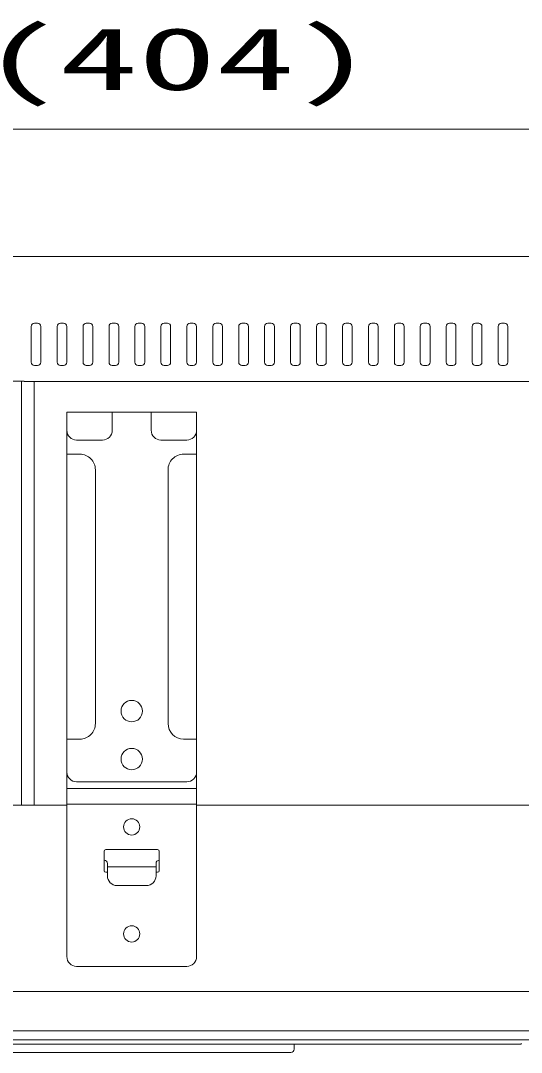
# Model space of a CAD drawing. Units: millimetres on the paper. Extents: x -305 to 305, y -152 to 152.
# Drawn here: x -221.05 to -205.61, y 69.8 to 101.62 of the extents above; entities that cross this region are included whole.
import ezdxf
from ezdxf.enums import TextEntityAlignment as Align

# ---------------------------------------------------------------- set-up
doc = ezdxf.new("R2010")
doc.units = ezdxf.units.MM
doc.layers.add('0-3_S3', color=7, linetype='Continuous', lineweight=9)
doc.styles.add('ＭＳ ゴシック', font='')
doc.styles.get('ＭＳ ゴシック').set_extended_font_data('MS Gothic')

msp = doc.modelspace()

# ---------------------------------------------------------------- linework, layer by layer
at = {"layer": '0-3_S3'}
for p, q in [((-237.892, 98.271), (-197.352, 98.271)), ((-200.922, 94.342), (-235.422, 94.342)), ((-220.522, 92.282), (-220.622, 92.282)), ((-219.722, 92.282), (-219.822, 92.282)), ((-218.922, 92.282), (-219.022, 92.282)), ((-218.122, 92.282), (-218.222, 92.282)), ((-217.322, 92.282), (-217.422, 92.282)), ((-216.522, 92.282), (-216.622, 92.282)), ((-215.722, 92.282), (-215.822, 92.282)), ((-214.922, 92.282), (-215.022, 92.282)), ((-214.122, 92.282), (-214.222, 92.282)), ((-213.322, 92.282), (-213.422, 92.282)), ((-212.522, 92.282), (-212.622, 92.282)), ((-211.722, 92.282), (-211.822, 92.282)), ((-210.922, 92.282), (-211.022, 92.282)), ((-210.122, 92.282), (-210.222, 92.282)), ((-209.322, 92.282), (-209.422, 92.282)), ((-208.522, 92.282), (-208.622, 92.282)), ((-207.722, 92.282), (-207.822, 92.282)), ((-206.922, 92.282), (-207.022, 92.282)), ((-206.122, 92.282), (-206.222, 92.282)), ((-220.722, 92.182), (-220.722, 91.082)), ((-220.422, 91.082), (-220.422, 92.182)), ((-219.922, 92.182), (-219.922, 91.082)), ((-219.622, 91.082), (-219.622, 92.182)), ((-219.122, 92.182), (-219.122, 91.082)), ((-218.822, 91.082), (-218.822, 92.182)), ((-218.322, 92.182), (-218.322, 91.082)), ((-218.022, 91.082), (-218.022, 92.182)), ((-217.522, 92.182), (-217.522, 91.082)), ((-217.222, 91.082), (-217.222, 92.182)), ((-216.722, 92.182), (-216.722, 91.082)), ((-216.422, 91.082), (-216.422, 92.182)), ((-215.922, 92.182), (-215.922, 91.082)), ((-215.622, 91.082), (-215.622, 92.182)), ((-215.122, 92.182), (-215.122, 91.082)), ((-214.822, 91.082), (-214.822, 92.182)), ((-214.322, 92.182), (-214.322, 91.082)), ((-214.022, 91.082), (-214.022, 92.182)), ((-213.522, 92.182), (-213.522, 91.082)), ((-213.222, 91.082), (-213.222, 92.182)), ((-212.722, 92.182), (-212.722, 91.082)), ((-212.422, 91.082), (-212.422, 92.182)), ((-211.922, 92.182), (-211.922, 91.082)), ((-211.622, 91.082), (-211.622, 92.182)), ((-211.122, 92.182), (-211.122, 91.082)), ((-210.822, 91.082), (-210.822, 92.182)), ((-210.322, 92.182), (-210.322, 91.082)), ((-210.022, 91.082), (-210.022, 92.182)), ((-209.522, 92.182), (-209.522, 91.082)), ((-209.222, 91.082), (-209.222, 92.182)), ((-208.722, 92.182), (-208.722, 91.082)), ((-208.422, 91.082), (-208.422, 92.182)), ((-207.922, 92.182), (-207.922, 91.082)), ((-207.622, 91.082), (-207.622, 92.182)), ((-207.122, 92.182), (-207.122, 91.082)), ((-206.822, 91.082), (-206.822, 92.182)), ((-206.322, 92.182), (-206.322, 91.082)), ((-206.022, 91.082), (-206.022, 92.182)), ((-220.622, 90.982), (-220.522, 90.982)), ((-219.822, 90.982), (-219.722, 90.982)), ((-219.022, 90.982), (-218.922, 90.982)), ((-218.222, 90.982), (-218.122, 90.982)), ((-217.422, 90.982), (-217.322, 90.982)), ((-216.622, 90.982), (-216.522, 90.982)), ((-215.822, 90.982), (-215.722, 90.982)), ((-215.022, 90.982), (-214.922, 90.982)), ((-214.222, 90.982), (-214.122, 90.982)), ((-213.422, 90.982), (-213.322, 90.982)), ((-212.622, 90.982), (-212.522, 90.982)), ((-211.822, 90.982), (-211.722, 90.982)), ((-211.022, 90.982), (-210.922, 90.982)), ((-210.222, 90.982), (-210.122, 90.982)), ((-209.422, 90.982), (-209.322, 90.982)), ((-208.622, 90.982), (-208.522, 90.982)), ((-207.822, 90.982), (-207.722, 90.982)), ((-207.022, 90.982), (-206.922, 90.982)), ((-206.222, 90.982), (-206.122, 90.982)), ((-221.922, 90.502), (-220.942, 90.502)), ((-221.022, 90.502), (-221.022, 77.422)), ((-220.942, 90.502), (-220.942, 90.482)), ((-220.632, 90.482), (-220.942, 90.482)), ((-220.632, 77.422), (-220.632, 90.482)), ((-197.862, 90.482), (-220.632, 90.482)), ((-219.622, 89.542), (-218.222, 89.542)), ((-219.622, 72.752), (-219.622, 89.542)), ((-218.222, 89.542), (-218.222, 89.382)), ((-218.222, 89.542), (-217.022, 89.542)), ((-215.622, 89.542), (-215.622, 72.752)), ((-218.222, 89.382), (-218.222, 88.982)), ((-219.322, 88.682), (-218.522, 88.682)), ((-215.922, 88.682), (-216.722, 88.682)), ((-219.622, 88.244), (-219.222, 88.244)), ((-215.622, 88.244), (-216.022, 88.244)), ((-218.742, 87.764), (-218.742, 79.94)), ((-216.502, 87.764), (-216.502, 79.94)), ((-219.222, 79.46), (-219.622, 79.46)), ((-216.022, 79.46), (-215.622, 79.46)), ((-215.922, 78.142), (-219.322, 78.142)), ((-219.622, 77.931), (-215.622, 77.931)), ((-222.449, 77.422), (-219.622, 77.422)), ((-219.622, 77.452), (-215.622, 77.452)), ((-215.622, 77.422), (-197.192, 77.422)), ((-216.822, 76.052), (-218.422, 76.052)), ((-218.472, 76.002), (-218.472, 75.402)), ((-216.772, 75.402), (-216.772, 76.002)), ((-218.372, 75.522), (-218.372, 75.622)), ((-216.872, 75.522), (-218.372, 75.522)), ((-218.372, 75.442), (-218.372, 75.522)), ((-218.372, 75.242), (-218.372, 75.442)), ((-216.872, 75.622), (-216.872, 75.522)), ((-216.872, 75.442), (-216.872, 75.522)), ((-216.872, 75.442), (-216.872, 75.242)), ((-218.422, 75.352), (-218.372, 75.352)), ((-216.872, 75.352), (-216.822, 75.352)), ((-217.172, 74.942), (-218.072, 74.942)), ((-219.322, 72.452), (-215.922, 72.452)), ((-193.622, 71.672), (-241.622, 71.672)), ((-241.558, 70.458), (-193.686, 70.458)), ((-237.02, 70.184), (-197.974, 70.184)), ((-205.626, 70.052), (-229.618, 70.052)), ((-212.613, 70.052), (-212.615, 69.897)), ((-222.529, 69.799), (-212.715, 69.799))]:
    msp.add_line(p, q, dxfattribs=at)
msp.add_lwpolyline([(-215.622, 89.542), (-217.022, 89.542), (-217.022, 89.382), (-217.022, 88.982)], dxfattribs=at)
for centre, radius in [((-217.622, 80.322), 0.33), ((-217.622, 78.842), 0.33), ((-217.622, 76.752), 0.25), ((-217.622, 73.452), 0.25)]:
    msp.add_circle(centre, radius, dxfattribs=at)
for centre, radius, start, end in [((-220.622, 92.182), 0.1, 90, 180), ((-220.522, 92.182), 0.1, 0, 90), ((-219.822, 92.182), 0.1, 90, 180), ((-219.722, 92.182), 0.1, 0, 90), ((-219.022, 92.182), 0.1, 90, 180), ((-218.922, 92.182), 0.1, 0, 90), ((-218.222, 92.182), 0.1, 90, 180), ((-218.122, 92.182), 0.1, 0, 90), ((-217.422, 92.182), 0.1, 90, 180), ((-217.322, 92.182), 0.1, 0, 90), ((-216.622, 92.182), 0.1, 90, 180), ((-216.522, 92.182), 0.1, 0, 90), ((-215.822, 92.182), 0.1, 90, 180), ((-215.722, 92.182), 0.1, 0, 90), ((-215.022, 92.182), 0.1, 90, 180), ((-214.922, 92.182), 0.1, 0, 90), ((-214.222, 92.182), 0.1, 90, 180), ((-214.122, 92.182), 0.1, 0, 90), ((-213.422, 92.182), 0.1, 90, 180), ((-213.322, 92.182), 0.1, 0, 90), ((-212.622, 92.182), 0.1, 90, 180), ((-212.522, 92.182), 0.1, 0, 90), ((-211.822, 92.182), 0.1, 90, 180), ((-211.722, 92.182), 0.1, 0, 90), ((-211.022, 92.182), 0.1, 90, 180), ((-210.922, 92.182), 0.1, 0, 90), ((-210.222, 92.182), 0.1, 90, 180), ((-210.122, 92.182), 0.1, 0, 90), ((-209.422, 92.182), 0.1, 90, 180), ((-209.322, 92.182), 0.1, 0, 90), ((-208.622, 92.182), 0.1, 90, 180), ((-208.522, 92.182), 0.1, 0, 90), ((-207.822, 92.182), 0.1, 90, 180), ((-207.722, 92.182), 0.1, 0, 90), ((-207.022, 92.182), 0.1, 90, 180), ((-206.922, 92.182), 0.1, 0, 90), ((-206.222, 92.182), 0.1, 90, 180), ((-206.122, 92.182), 0.1, 0, 90), ((-220.622, 91.082), 0.1, 180, 270), ((-220.522, 91.082), 0.1, 270, 0), ((-219.822, 91.082), 0.1, 180, 270), ((-219.722, 91.082), 0.1, 270, 0), ((-219.022, 91.082), 0.1, 180, 270), ((-218.922, 91.082), 0.1, 270, 0), ((-218.222, 91.082), 0.1, 180, 270), ((-218.122, 91.082), 0.1, 270, 0), ((-217.422, 91.082), 0.1, 180, 270), ((-217.322, 91.082), 0.1, 270, 0), ((-216.622, 91.082), 0.1, 180, 270), ((-216.522, 91.082), 0.1, 270, 0), ((-215.822, 91.082), 0.1, 180, 270), ((-215.722, 91.082), 0.1, 270, 0), ((-215.022, 91.082), 0.1, 180, 270), ((-214.922, 91.082), 0.1, 270, 0), ((-214.222, 91.082), 0.1, 180, 270), ((-214.122, 91.082), 0.1, 270, 0), ((-213.422, 91.082), 0.1, 180, 270), ((-213.322, 91.082), 0.1, 270, 0), ((-212.622, 91.082), 0.1, 180, 270), ((-212.522, 91.082), 0.1, 270, 0), ((-211.822, 91.082), 0.1, 180, 270), ((-211.722, 91.082), 0.1, 270, 0), ((-211.022, 91.082), 0.1, 180, 270), ((-210.922, 91.082), 0.1, 270, 0), ((-210.222, 91.082), 0.1, 180, 270), ((-210.122, 91.082), 0.1, 270, 0), ((-209.422, 91.082), 0.1, 180, 270), ((-209.322, 91.082), 0.1, 270, 0), ((-208.622, 91.082), 0.1, 180, 270), ((-208.522, 91.082), 0.1, 270, 0), ((-207.822, 91.082), 0.1, 180, 270), ((-207.722, 91.082), 0.1, 270, 0), ((-207.022, 91.082), 0.1, 180, 270), ((-206.922, 91.082), 0.1, 270, 0), ((-206.222, 91.082), 0.1, 180, 270), ((-206.122, 91.082), 0.1, 270, 0), ((-219.322, 88.982), 0.3, 180, 270), ((-218.522, 88.982), 0.3, 270, 0), ((-216.722, 88.982), 0.3, 180, 270), ((-215.922, 88.982), 0.3, 270, 0), ((-219.222, 87.764), 0.48, 0, 90.0009), ((-216.022, 87.764), 0.48, 89.9991, 180), ((-219.222, 79.94), 0.48, 269.9995, 0), ((-216.022, 79.94), 0.48, 180, 270), ((-219.322, 78.442), 0.3, 180, 270), ((-215.922, 78.442), 0.3, 270, 0), ((-218.422, 76.002), 0.05, 90, 180), ((-216.822, 76.002), 0.05, 0, 90), ((-218.472, 75.622), 0.1, 0, 90), ((-216.772, 75.622), 0.1, 90, 180), ((-218.422, 75.402), 0.05, 180, 270), ((-218.072, 75.242), 0.3, 180, 270), ((-217.172, 75.242), 0.3, 270, 0), ((-216.822, 75.402), 0.05, 270, 0), ((-219.322, 72.752), 0.3, 180, 270), ((-215.922, 72.752), 0.3, 270, 0), ((-205.626, 70.072), 0.02, 270, 359), ((-205.626, 70.072), 0.02, 270, 359), ((-212.715, 69.899), 0.1, 269.9978, 358.9963)]:
    msp.add_arc(centre, radius, start, end, dxfattribs=at)

# ---------------------------------------------------------------- texts
at = {"layer": '0-3_S3', "style": 'ＭＳ ゴシック', "width": 1.85}
msp.add_text('(404)', height=1.921, dxfattribs=at).set_placement((-222.262, 98.901), align=Align.BOTTOM_LEFT)

doc.saveas('drawing.dxf')
